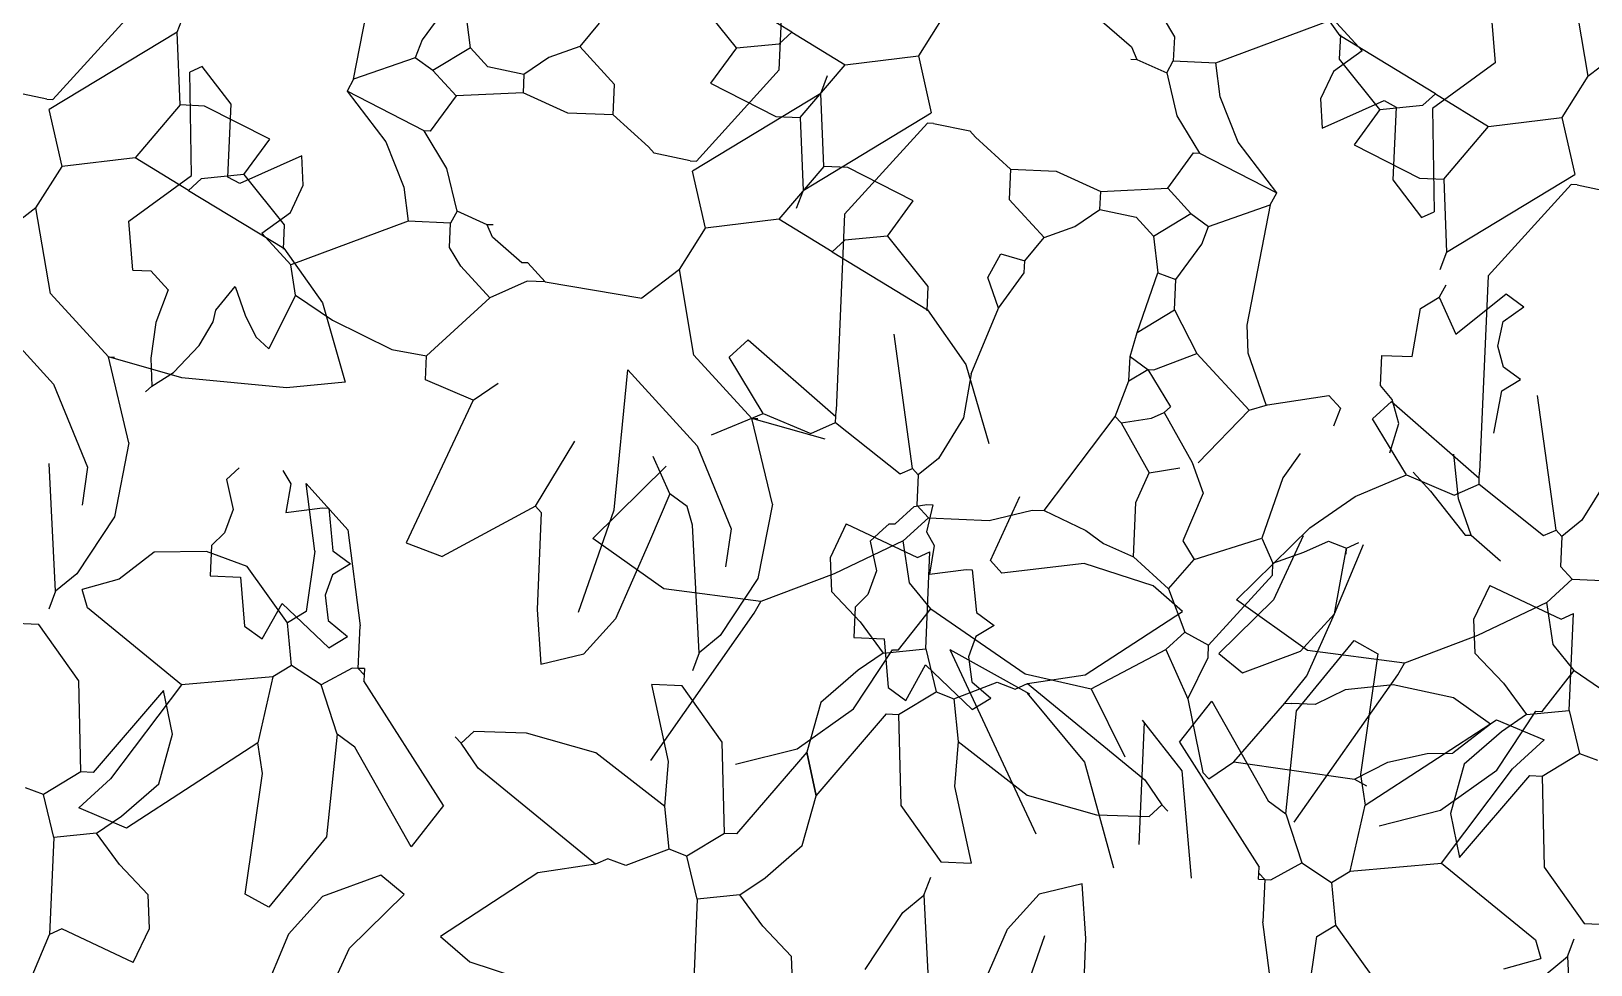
# Model space of a CAD drawing. Header units: inches. Extents: x 2013 to 15569, y -2551 to 2524.
# Drawn here: x 5131.4 to 5213.3, y 812.6 to 861.7 of the extents above; entities that cross this region are included whole.
import ezdxf

# ---------------------------------------------------------------- set-up
doc = ezdxf.new("R2010")
doc.units = ezdxf.units.IN
doc.header["$MEASUREMENT"] = 0
doc.layers.add('VERDE_siepe', color=96, linetype='Continuous')

msp = doc.modelspace()

# ---------------------------------------------------------------- linework, layer by layer
at = {"layer": 'VERDE_siepe'}
for p, q in [((5170.661, 859.614), (5171.111, 869.937)), ((5148.295, 859.12), (5149.528, 865.451)), ((5171.319, 861.598), (5166.312, 864.646)), ((5200.125, 861.41), (5198.1, 864.283)), ((5212.391, 863.791), (5213.153, 859.288)), ((5153.254, 863.054), (5151.896, 861.198)), ((5168.41, 860.767), (5166.29, 863.414)), ((5132.49, 858.061), (5136.848, 862.851)), ((5139.028, 861.607), (5139.389, 862.549)), ((5154.431, 860.768), (5154.196, 862.693)), ((5179.34, 862.525), (5177.968, 860.351)), ((5187.624, 862.164), (5189.161, 860.82)), ((5190.823, 862.344), (5191.419, 861.361)), ((5193.594, 859.988), (5199.758, 862.274)), ((5199.758, 862.274), (5201.282, 860.611)), ((5208.07, 862.55), (5208.277, 859.987)), ((5139.028, 861.607), (5132.294, 857.528)), ((5139.18, 857.769), (5139.028, 861.607)), ((5161.192, 862.069), (5160.18, 860.837)), ((5170.654, 860.989), (5171.319, 861.598)), ((5171.319, 861.598), (5174.117, 859.88)), ((5191.419, 861.361), (5191.364, 860.086)), ((5200.103, 860.177), (5200.159, 861.451)), ((5205.132, 858.361), (5200.125, 861.41)), ((5151.896, 861.198), (5151.536, 860.256)), ((5154.431, 860.768), (5152.464, 859.577)), ((5155.345, 859.77), (5154.431, 860.768)), ((5160.18, 860.837), (5158.559, 860.269)), ((5162.008, 858.842), (5160.18, 860.837)), ((5168.41, 860.767), (5167.052, 858.911)), ((5168.41, 860.767), (5170.654, 860.989)), ((5189.161, 860.82), (5189.452, 860.169)), ((5201.282, 860.611), (5199.78, 859.523)), ((5213.153, 859.288), (5215.134, 860.798)), ((5140.343, 859.787), (5139.692, 859.495)), ((5141.853, 857.805), (5140.343, 859.787)), ((5151.536, 860.256), (5148.295, 859.12)), ((5152.464, 859.577), (5151.536, 860.256)), ((5157.243, 859.369), (5155.345, 859.77)), ((5158.559, 860.269), (5157.243, 859.369)), ((5171.761, 857.11), (5174.117, 859.88)), ((5174.117, 859.88), (5177.968, 860.351)), ((5177.968, 860.351), (5178.647, 857.352)), ((5189.133, 860.183), (5189.452, 860.169)), ((5189.452, 860.169), (5191.017, 859.463)), ((5191.017, 859.463), (5191.364, 860.086)), ((5191.364, 860.086), (5193.594, 859.988)), ((5193.826, 858.199), (5193.594, 859.988)), ((5202.223, 857.531), (5200.103, 860.177)), ((5208.277, 859.987), (5204.98, 857.577)), ((5139.775, 854.066), (5139.692, 859.495)), ((5148.295, 859.12), (5147.948, 858.497)), ((5153.683, 858.247), (5152.464, 859.577)), ((5157.243, 859.369), (5157.202, 858.413)), ((5161.939, 857.249), (5162.008, 858.842)), ((5166.303, 854.824), (5170.661, 859.614)), ((5167.052, 858.911), (5170.487, 857.165)), ((5172.841, 858.37), (5173.202, 859.312)), ((5191.017, 859.463), (5191.557, 857.204)), ((5199.78, 859.523), (5199.103, 858.086)), ((5213.153, 859.288), (5211.781, 857.114)), ((5132.17, 858.075), (5130.273, 858.477)), ((5132.17, 858.075), (5132.49, 858.061)), ((5152.007, 856.405), (5147.948, 858.497)), ((5147.948, 858.497), (5149.989, 855.829)), ((5153.683, 858.247), (5152.325, 856.391)), ((5157.202, 858.413), (5153.683, 858.247)), ((5159.545, 857.348), (5157.202, 858.413)), ((5172.841, 858.37), (5166.107, 854.291)), ((5172.993, 854.532), (5172.841, 858.37)), ((5194.766, 855.813), (5193.826, 858.199)), ((5199.103, 858.086), (5199.19, 856.553)), ((5199.19, 856.553), (5202.445, 858.007)), ((5202.445, 858.007), (5203.068, 857.66)), ((5204.467, 857.752), (5205.132, 858.361)), ((5205.132, 858.361), (5207.93, 856.643)), ((5132.973, 854.528), (5132.294, 857.528)), ((5139.18, 857.769), (5136.825, 854.999)), ((5140.455, 857.714), (5139.18, 857.769)), ((5143.89, 855.968), (5140.455, 857.714)), ((5141.686, 853.982), (5141.853, 857.805)), ((5161.939, 857.249), (5159.545, 857.348)), ((5163.781, 855.572), (5161.939, 857.249)), ((5171.914, 853.272), (5178.647, 857.352)), ((5191.557, 857.204), (5192.748, 855.237)), ((5202.223, 857.531), (5200.865, 855.674)), ((5202.223, 857.531), (5204.467, 857.752)), ((5203.068, 857.66), (5202.902, 853.837)), ((5204.98, 857.577), (5205.062, 852.147)), ((5153.198, 854.438), (5152.007, 856.405)), ((5152.325, 856.391), (5152.007, 856.405)), ((5170.487, 857.165), (5171.761, 857.11)), ((5171.761, 857.11), (5171.914, 853.272)), ((5178.452, 856.818), (5174.094, 852.028)), ((5178.771, 856.804), (5178.452, 856.818)), ((5178.771, 856.804), (5180.669, 856.402)), ((5180.669, 856.402), (5180.974, 856.07)), ((5205.574, 853.873), (5207.93, 856.643)), ((5207.93, 856.643), (5211.781, 857.114)), ((5211.781, 857.114), (5212.46, 854.115)), ((5142.532, 854.112), (5143.89, 855.968)), ((5149.989, 855.829), (5150.929, 853.443)), ((5164.086, 855.24), (5163.781, 855.572)), ((5180.974, 856.07), (5182.816, 854.394)), ((5196.807, 853.145), (5194.766, 855.813)), ((5200.865, 855.674), (5204.3, 853.928)), ((5136.825, 854.999), (5132.973, 854.528)), ((5139.623, 853.281), (5136.825, 854.999)), ((5145.565, 855.09), (5142.31, 853.635)), ((5145.651, 853.556), (5145.565, 855.09)), ((5165.983, 854.838), (5164.086, 855.24)), ((5165.983, 854.838), (5166.303, 854.824)), ((5191.072, 853.395), (5192.429, 855.251)), ((5192.429, 855.251), (5192.748, 855.237)), ((5192.748, 855.237), (5196.807, 853.145)), ((5131.602, 852.354), (5132.973, 854.528)), ((5136.478, 851.655), (5139.775, 854.066)), ((5142.532, 854.112), (5140.288, 853.891)), ((5142.31, 853.635), (5141.686, 853.982)), ((5142.532, 854.112), (5144.651, 851.465)), ((5153.738, 852.179), (5153.198, 854.438)), ((5166.786, 851.291), (5166.107, 854.291)), ((5172.993, 854.532), (5170.637, 851.762)), ((5174.267, 854.477), (5172.993, 854.532)), ((5177.703, 852.731), (5174.267, 854.477)), ((5182.816, 854.394), (5182.746, 852.8)), ((5182.816, 854.394), (5185.209, 854.295)), ((5185.209, 854.295), (5187.553, 853.229)), ((5204.3, 853.928), (5205.574, 853.873)), ((5205.727, 850.036), (5212.46, 854.115)), ((5140.288, 853.891), (5139.623, 853.281)), ((5139.623, 853.281), (5144.63, 850.233)), ((5144.974, 852.12), (5145.651, 853.556)), ((5150.929, 853.443), (5151.161, 851.654)), ((5171.914, 853.272), (5171.553, 852.331)), ((5187.511, 852.274), (5187.553, 853.229)), ((5187.553, 853.229), (5191.072, 853.395)), ((5191.072, 853.395), (5192.291, 852.065)), ((5196.46, 852.522), (5196.807, 853.145)), ((5202.902, 853.837), (5204.412, 851.856)), ((5205.574, 853.873), (5205.727, 850.036)), ((5212.265, 853.581), (5207.907, 848.791)), ((5212.584, 853.567), (5212.265, 853.581)), ((5212.584, 853.567), (5214.482, 853.165)), ((5131.602, 852.354), (5129.621, 850.844)), ((5132.363, 847.852), (5131.602, 852.354)), ((5176.345, 850.875), (5177.703, 852.731)), ((5182.746, 852.8), (5184.574, 850.805)), ((5186.196, 851.373), (5187.511, 852.274)), ((5187.511, 852.274), (5189.409, 851.872)), ((5193.219, 851.386), (5196.46, 852.522)), ((5196.46, 852.522), (5195.226, 846.191)), ((5136.685, 849.092), (5136.478, 851.655)), ((5143.473, 851.031), (5144.974, 852.12)), ((5144.651, 851.465), (5144.596, 850.191)), ((5151.161, 851.654), (5144.997, 849.369)), ((5153.391, 851.557), (5151.161, 851.654)), ((5153.335, 850.282), (5153.391, 851.557)), ((5153.738, 852.179), (5153.391, 851.557)), ((5155.303, 851.473), (5153.738, 852.179)), ((5155.622, 851.459), (5155.303, 851.473)), ((5155.594, 850.822), (5155.303, 851.473)), ((5170.637, 851.762), (5166.786, 851.291)), ((5173.435, 850.044), (5170.637, 851.762)), ((5174.094, 852.028), (5173.644, 841.705)), ((5189.409, 851.872), (5190.323, 850.874)), ((5190.323, 850.874), (5192.291, 852.065)), ((5192.291, 852.065), (5193.219, 851.386)), ((5204.412, 851.856), (5205.062, 852.147)), ((5144.997, 849.369), (5143.473, 851.031)), ((5157.131, 849.478), (5155.594, 850.822)), ((5165.415, 849.117), (5166.786, 851.291)), ((5174.101, 850.654), (5173.435, 850.044)), ((5176.345, 850.875), (5174.101, 850.654)), ((5176.345, 850.875), (5178.464, 848.228)), ((5183.563, 849.573), (5184.574, 850.805)), ((5184.574, 850.805), (5186.196, 851.373)), ((5190.323, 850.874), (5190.558, 848.949)), ((5192.859, 850.444), (5193.219, 851.386)), ((5144.63, 850.233), (5146.655, 847.359)), ((5153.931, 849.298), (5153.335, 850.282)), ((5173.435, 850.044), (5178.443, 846.996)), ((5181.61, 848.7), (5182.303, 849.947)), ((5182.303, 849.947), (5183.563, 849.573)), ((5191.5, 848.588), (5192.859, 850.444)), ((5205.727, 850.036), (5205.366, 849.094)), ((5136.685, 849.092), (5137.641, 849.051)), ((5137.641, 849.051), (5138.555, 848.053)), ((5145.246, 847.761), (5144.997, 849.369)), ((5155.455, 847.636), (5153.931, 849.298)), ((5157.45, 849.464), (5157.131, 849.478)), ((5158.364, 848.467), (5157.45, 849.464)), ((5165.415, 849.117), (5163.434, 847.607)), ((5166.176, 844.615), (5165.415, 849.117)), ((5183.535, 848.935), (5183.563, 849.573)), ((5141.062, 846.986), (5142.074, 848.219)), ((5142.074, 848.219), (5142.589, 846.712)), ((5157.408, 848.509), (5155.455, 847.636)), ((5158.364, 848.467), (5157.408, 848.509)), ((5158.364, 848.467), (5163.434, 847.607)), ((5178.464, 848.228), (5178.409, 846.954)), ((5182.178, 847.079), (5181.61, 848.7)), ((5182.178, 847.079), (5183.535, 848.935)), ((5189.464, 845.804), (5190.558, 848.949)), ((5190.558, 848.949), (5191.5, 848.588)), ((5191.431, 846.996), (5191.5, 848.588)), ((5205.675, 848.29), (5205.328, 847.666)), ((5207.907, 848.791), (5207.457, 838.468)), ((5135.41, 844.527), (5132.363, 847.852)), ((5138.555, 848.053), (5137.904, 846.33)), ((5145.246, 847.761), (5143.846, 844.949)), ((5145.246, 847.761), (5147.184, 846.453)), ((5146.655, 847.359), (5147.856, 843.203)), ((5155.455, 847.636), (5152.13, 844.588)), ((5204.345, 847.07), (5205.328, 847.666)), ((5205.328, 847.666), (5206.201, 845.713)), ((5206.201, 845.713), (5208.847, 847.832)), ((5208.847, 847.832), (5209.775, 847.153)), ((5128.898, 847.081), (5132.534, 843.091)), ((5140.915, 846.374), (5141.062, 846.986)), ((5142.589, 846.712), (5143.153, 845.573)), ((5178.443, 846.996), (5180.468, 844.122)), ((5180.75, 843.631), (5182.178, 847.079)), ((5189.464, 845.804), (5191.431, 846.996)), ((5191.431, 846.996), (5192.609, 844.709)), ((5203.915, 844.536), (5204.345, 847.07)), ((5208.699, 846.392), (5209.775, 847.153)), ((5137.904, 846.33), (5137.638, 844.465)), ((5140.185, 845.116), (5140.915, 846.374)), ((5147.184, 846.453), (5150.311, 844.909)), ((5177.66, 838.657), (5176.692, 845.723)), ((5189.09, 844.544), (5189.464, 845.804)), ((5195.226, 846.191), (5195.285, 844.741)), ((5208.414, 845.096), (5208.699, 846.392)), ((5138.834, 843.709), (5140.185, 845.116)), ((5143.153, 845.573), (5143.846, 844.949)), ((5150.311, 844.909), (5152.13, 844.588)), ((5168.02, 844.505), (5169.017, 845.419)), ((5169.017, 845.419), (5173.63, 841.387)), ((5208.709, 843.992), (5208.414, 845.096)), ((5135.41, 844.527), (5135.73, 844.513)), ((5136.491, 840.01), (5135.41, 844.527)), ((5139.266, 843.43), (5135.41, 844.527)), ((5137.638, 844.465), (5137.695, 842.983)), ((5152.074, 843.314), (5152.13, 844.588)), ((5169.223, 841.29), (5166.176, 844.615)), ((5169.807, 841.554), (5168.02, 844.505)), ((5180.468, 844.122), (5181.668, 839.966)), ((5189.034, 843.27), (5189.09, 844.544)), ((5189.09, 844.544), (5190.018, 843.864)), ((5190.336, 843.851), (5192.609, 844.709)), ((5192.609, 844.709), (5195.351, 841.717)), ((5195.285, 844.741), (5196.25, 841.973)), ((5202.252, 843.012), (5202.322, 844.605)), ((5202.322, 844.605), (5203.915, 844.536)), ((5137.695, 842.983), (5138.834, 843.709)), ((5144.771, 842.897), (5139.266, 843.43)), ((5154.581, 842.247), (5152.074, 843.314)), ((5161.981, 836.473), (5162.711, 843.844)), ((5162.711, 843.844), (5166.347, 839.854)), ((5180.75, 843.631), (5180.344, 841.314)), ((5188.313, 841.386), (5189.034, 843.27)), ((5189.034, 843.27), (5190.018, 843.864)), ((5190.018, 843.864), (5190.336, 843.851)), ((5190.018, 843.864), (5191.208, 841.897)), ((5208.625, 842.734), (5209.609, 843.33)), ((5209.609, 843.33), (5208.709, 843.992)), ((5132.534, 843.091), (5134.316, 838.727)), ((5137.695, 842.983), (5137.363, 842.679)), ((5147.856, 843.203), (5144.771, 842.897)), ((5154.581, 842.247), (5155.897, 843.147)), ((5196.321, 841.994), (5199.534, 842.492)), ((5199.534, 842.492), (5200.144, 841.828)), ((5202.864, 842.284), (5202.252, 843.012)), ((5208.209, 840.518), (5208.625, 842.734)), ((5211.473, 835.42), (5210.505, 842.486)), ((5154.581, 842.247), (5151.062, 834.74)), ((5173.63, 841.387), (5173.644, 841.705)), ((5191.208, 841.897), (5190.876, 841.593)), ((5192.677, 838.96), (5195.351, 841.717)), ((5195.351, 841.717), (5196.321, 841.994)), ((5200.144, 841.828), (5199.783, 840.886)), ((5201.833, 841.268), (5202.83, 842.182)), ((5202.83, 842.182), (5207.443, 838.15)), ((5203.209, 841.015), (5202.864, 842.284)), ((5167.098, 840.426), (5169.807, 841.554)), ((5169.223, 841.29), (5169.542, 841.276)), ((5170.304, 836.774), (5169.223, 841.29)), ((5173.079, 840.194), (5169.223, 841.29)), ((5169.807, 841.554), (5172.314, 840.487)), ((5172.314, 840.487), (5173.616, 841.069)), ((5173.616, 841.069), (5173.63, 841.387)), ((5173.616, 841.069), (5177.01, 838.367)), ((5180.344, 841.314), (5179.022, 839.173)), ((5184.587, 836.44), (5188.313, 841.386)), ((5188.313, 841.386), (5188.619, 841.053)), ((5188.619, 841.053), (5190.225, 841.302)), ((5188.619, 841.053), (5190.1, 838.435)), ((5190.225, 841.302), (5190.876, 841.593)), ((5190.876, 841.593), (5192.359, 838.974)), ((5203.619, 838.317), (5201.833, 841.268)), ((5202.737, 839.479), (5203.209, 841.015)), ((5136.491, 840.01), (5135.722, 836.109)), ((5157.85, 836.678), (5159.915, 840.099)), ((5164.901, 837.328), (5164.029, 839.281)), ((5166.347, 839.854), (5168.129, 835.49)), ((5179.022, 839.173), (5177.966, 838.325)), ((5198.024, 839.441), (5197.112, 838.172)), ((5206.35, 837.061), (5206.11, 839.416)), ((5132.639, 832.198), (5132.293, 838.917)), ((5134.316, 838.727), (5134.025, 836.727)), ((5142.289, 838.684), (5141.624, 838.075)), ((5144.577, 838.555), (5144.989, 837.845)), ((5160.872, 834.98), (5164.723, 838.77)), ((5177.01, 838.367), (5177.66, 838.657)), ((5177.66, 838.657), (5177.966, 838.325)), ((5189.394, 836.869), (5190.1, 838.435)), ((5190.1, 838.435), (5191.707, 838.684)), ((5192.359, 838.974), (5192.926, 837.354)), ((5203.97, 838.468), (5204.884, 837.47)), ((5207.443, 838.15), (5207.457, 838.468)), ((5141.624, 838.075), (5141.96, 836.505)), ((5144.989, 837.845), (5144.74, 836.343)), ((5146.255, 834.31), (5145.796, 837.865)), ((5145.796, 837.865), (5147.993, 835.424)), ((5177.966, 838.325), (5177.896, 836.732)), ((5197.112, 838.172), (5196.015, 834.984)), ((5200.911, 837.189), (5203.619, 838.317)), ((5203.619, 838.317), (5206.127, 837.25)), ((5206.127, 837.25), (5207.429, 837.832)), ((5207.429, 837.832), (5207.443, 838.15)), ((5207.429, 837.832), (5210.823, 835.13)), ((5214.157, 838.077), (5212.835, 835.936)), ((5164.901, 837.328), (5163.834, 834.821)), ((5165.829, 836.65), (5164.901, 837.328)), ((5170.304, 836.774), (5169.535, 832.872)), ((5177.75, 836.653), (5178.412, 836.76)), ((5177.896, 836.732), (5178.505, 836.068)), ((5178.731, 836.746), (5178.39, 835.318)), ((5178.412, 836.76), (5178.731, 836.746)), ((5181.752, 833.811), (5183.296, 837.182)), ((5189.269, 834.002), (5189.394, 836.869)), ((5192.926, 837.354), (5191.859, 834.847)), ((5198.536, 835.533), (5200.911, 837.189)), ((5204.884, 837.47), (5206.698, 835.157)), ((5207.017, 835.143), (5206.35, 837.061)), ((5135.722, 836.109), (5133.749, 833.117)), ((5141.96, 836.505), (5141.507, 835.27)), ((5144.74, 836.343), (5146.666, 836.578)), ((5146.666, 836.578), (5146.985, 836.564)), ((5146.985, 836.564), (5147.206, 834.32)), ((5157.85, 836.678), (5152.946, 834.019)), ((5157.85, 836.678), (5158.155, 836.346)), ((5158.155, 836.346), (5157.932, 831.248)), ((5160.114, 831.099), (5161.981, 836.473)), ((5166.106, 835.68), (5165.829, 836.65)), ((5176.753, 835.739), (5177.75, 836.653)), ((5177.175, 834.848), (5178.505, 836.068)), ((5178.505, 836.068), (5181.692, 835.929)), ((5181.692, 835.929), (5183.949, 836.468)), ((5183.949, 836.468), (5184.587, 836.44)), ((5184.587, 836.44), (5186.775, 835.387)), ((5212.835, 835.936), (5211.779, 835.088)), ((5141.507, 835.27), (5140.834, 834.598)), ((5147.993, 835.424), (5148.637, 830.376)), ((5166.452, 828.962), (5166.106, 835.68)), ((5168.129, 835.49), (5167.838, 833.49)), ((5174.175, 835.738), (5173.327, 833.952)), ((5174.175, 835.738), (5177.929, 833.978)), ((5176.102, 835.447), (5175.437, 834.838)), ((5176.102, 835.447), (5176.434, 835.752)), ((5176.434, 835.752), (5176.753, 835.739)), ((5178.39, 835.318), (5178.802, 834.608)), ((5186.775, 835.387), (5187.703, 834.709)), ((5194.685, 831.744), (5198.536, 835.533)), ((5198.179, 835.116), (5196.635, 831.745)), ((5206.698, 835.157), (5207.017, 835.143)), ((5207.017, 835.143), (5208.554, 833.8)), ((5210.823, 835.13), (5211.473, 835.42)), ((5211.473, 835.42), (5211.779, 835.088)), ((5211.779, 835.088), (5211.709, 833.495)), ((5137.807, 834.256), (5135.976, 832.843)), ((5140.572, 834.282), (5137.807, 834.256)), ((5142.709, 833.507), (5140.572, 834.282)), ((5140.834, 834.598), (5140.764, 833.005)), ((5146.255, 834.31), (5145.797, 831.139)), ((5147.206, 834.32), (5148.134, 833.641)), ((5151.062, 834.74), (5152.946, 834.019)), ((5164.595, 832.326), (5160.872, 834.98)), ((5163.834, 834.821), (5162.06, 830.748)), ((5177.175, 834.848), (5173.536, 833.109)), ((5175.437, 834.838), (5175.773, 833.268)), ((5177.509, 832.643), (5177.175, 834.848)), ((5177.929, 833.978), (5178.579, 834.268)), ((5178.357, 829.171), (5178.579, 834.268)), ((5178.802, 834.608), (5178.553, 833.106)), ((5187.703, 834.709), (5189.269, 834.002)), ((5191.859, 834.847), (5192.455, 833.863)), ((5192.455, 833.863), (5196.015, 834.984)), ((5196.015, 834.984), (5196.596, 833.682)), ((5196.596, 833.682), (5198.217, 834.25)), ((5198.217, 834.25), (5199.519, 834.831)), ((5199.519, 834.831), (5200.461, 834.472)), ((5199.828, 831.019), (5201.352, 834.659)), ((5199.828, 831.019), (5200.461, 834.472)), ((5200.447, 834.153), (5200.461, 834.472)), ((5200.461, 834.472), (5201.112, 834.762)), ((5144.814, 830.543), (5142.709, 833.507)), ((5148.134, 833.641), (5147.18, 833.06)), ((5173.327, 833.952), (5173.404, 832.19)), ((5181.752, 833.811), (5182.361, 833.146)), ((5186.674, 833.663), (5182.361, 833.146)), ((5190.313, 832.48), (5186.674, 833.663)), ((5189.269, 834.002), (5191.111, 832.325)), ((5191.111, 832.325), (5192.455, 833.863)), ((5196.568, 833.045), (5196.596, 833.682)), ((5211.709, 833.495), (5212.318, 832.831)), ((5133.749, 833.117), (5132.639, 832.198)), ((5135.976, 832.843), (5134.037, 832.29)), ((5140.764, 833.005), (5142.358, 832.935)), ((5142.358, 832.935), (5142.565, 830.373)), ((5147.18, 833.06), (5146.791, 831.986)), ((5169.535, 832.872), (5167.561, 829.88)), ((5173.536, 833.109), (5169.694, 831.663)), ((5175.773, 833.268), (5175.319, 832.033)), ((5178.616, 831.275), (5177.509, 832.643)), ((5178.553, 833.106), (5180.479, 833.341)), ((5180.479, 833.341), (5180.798, 833.327)), ((5180.798, 833.327), (5181.019, 831.083)), ((5193.216, 829.36), (5196.568, 833.045)), ((5210.988, 831.611), (5212.318, 832.831)), ((5212.318, 832.831), (5215.505, 832.692)), ((5132.639, 832.198), (5132.279, 831.257)), ((5134.314, 831.32), (5134.037, 832.29)), ((5146.791, 831.986), (5146.962, 830.67)), ((5169.694, 831.663), (5164.595, 832.326)), ((5173.404, 832.19), (5174.908, 830.598)), ((5175.319, 832.033), (5174.647, 831.361)), ((5191.849, 831.136), (5190.313, 832.48)), ((5191.111, 832.325), (5191.97, 830.054)), ((5207.988, 832.501), (5207.14, 830.715)), ((5207.988, 832.501), (5211.742, 830.741)), ((5139.245, 827.275), (5134.314, 831.32)), ((5143.493, 829.694), (5144.532, 831.564)), ((5144.532, 831.564), (5146.984, 829.223)), ((5145.797, 831.139), (5144.814, 830.543)), ((5157.932, 831.248), (5158.126, 828.367)), ((5163.904, 823.298), (5169.348, 831.04)), ((5169.348, 831.04), (5169.694, 831.663)), ((5174.647, 831.361), (5174.577, 829.768)), ((5176.925, 829.113), (5178.616, 831.275)), ((5178.616, 831.275), (5183.574, 827.866)), ((5181.019, 831.083), (5181.947, 830.404)), ((5186.726, 827.798), (5191.85, 831.136)), ((5196.635, 831.745), (5193.759, 828.924)), ((5198.408, 829.089), (5194.685, 831.744)), ((5198.053, 829.045), (5199.828, 831.019)), ((5198.372, 827.757), (5199.828, 831.019)), ((5210.988, 831.611), (5207.349, 829.872)), ((5211.322, 829.406), (5210.988, 831.611)), ((5211.742, 830.741), (5212.392, 831.031)), ((5212.17, 825.934), (5212.392, 831.031)), ((5131.749, 830.459), (5130.157, 830.529)), ((5133.855, 827.495), (5131.749, 830.459)), ((5142.565, 830.373), (5143.493, 829.694)), ((5145.036, 828.299), (5144.814, 830.543)), ((5146.962, 830.67), (5147.967, 829.818)), ((5148.54, 828.146), (5148.637, 830.376)), ((5162.06, 830.748), (5160.384, 828.906)), ((5174.908, 830.598), (5176.113, 828.95)), ((5181.947, 830.404), (5180.993, 829.823)), ((5207.14, 830.715), (5207.216, 828.953)), ((5146.984, 829.223), (5147.967, 829.818)), ((5167.561, 829.88), (5166.452, 828.962)), ((5174.577, 829.768), (5176.17, 829.698)), ((5176.17, 829.698), (5176.378, 827.136)), ((5180.993, 829.823), (5180.603, 828.749)), ((5190.972, 829.139), (5191.97, 830.054)), ((5191.97, 830.054), (5193.216, 829.36)), ((5193.188, 828.724), (5193.216, 829.36)), ((5197.831, 825.905), (5200.865, 829.603)), ((5200.865, 829.603), (5202.112, 828.911)), ((5207.349, 829.872), (5203.507, 828.427)), ((5212.429, 828.038), (5211.322, 829.406)), ((5158.126, 828.367), (5160.384, 828.906)), ((5166.452, 828.962), (5166.092, 828.02)), ((5174.556, 826.025), (5176.607, 829.127)), ((5176.113, 828.95), (5174.797, 828.049)), ((5176.113, 828.95), (5178.357, 829.171)), ((5176.607, 829.127), (5176.925, 829.113)), ((5178.357, 829.171), (5178.897, 826.913)), ((5183.832, 826.788), (5179.637, 829.12)), ((5184.15, 819.432), (5179.637, 829.12)), ((5180.603, 828.749), (5180.775, 827.433)), ((5187.052, 827.076), (5190.972, 829.139)), ((5190.972, 829.139), (5192.135, 826.535)), ((5192.135, 826.535), (5193.188, 828.724)), ((5193.759, 828.924), (5194.992, 827.913)), ((5194.992, 827.913), (5198.053, 829.045)), ((5203.507, 828.427), (5198.408, 829.089)), ((5202.112, 828.911), (5201.197, 822.566)), ((5207.216, 828.953), (5208.721, 827.361)), ((5144.052, 827.703), (5139.245, 827.275)), ((5144.052, 827.703), (5143.262, 824.227)), ((5145.036, 828.299), (5144.052, 827.703)), ((5146.586, 827.274), (5145.036, 828.299)), ((5148.221, 828.16), (5146.586, 827.274)), ((5148.54, 828.146), (5148.221, 828.16)), ((5148.859, 828.132), (5148.54, 828.146)), ((5148.845, 827.814), (5148.54, 828.146)), ((5148.845, 827.814), (5148.831, 827.495)), ((5148.859, 828.132), (5148.845, 827.814)), ((5174.797, 828.049), (5172.842, 826.351)), ((5177.306, 826.457), (5178.345, 828.327)), ((5178.345, 828.327), (5180.797, 825.986)), ((5183.574, 827.866), (5187.052, 827.076)), ((5183.704, 827.341), (5186.726, 827.798)), ((5197.232, 826.312), (5198.372, 827.757)), ((5197.717, 820.061), (5203.161, 827.803)), ((5203.161, 827.803), (5203.507, 828.427)), ((5210.738, 825.876), (5212.429, 828.038)), ((5212.429, 828.038), (5217.387, 824.629)), ((5133.965, 822.702), (5133.855, 827.495)), ((5138.301, 826.981), (5134.603, 822.674)), ((5139.245, 827.275), (5135.518, 822.329)), ((5138.781, 824.679), (5138.301, 826.981)), ((5147.431, 824.683), (5146.586, 827.274)), ((5153.013, 820.929), (5148.831, 827.495)), ((5165.562, 827.222), (5163.97, 827.292)), ((5164.841, 823.246), (5163.97, 827.292)), ((5167.668, 824.258), (5165.562, 827.222)), ((5176.378, 827.136), (5177.306, 826.457)), ((5176.93, 825.721), (5178.897, 826.913)), ((5178.897, 826.913), (5179.839, 826.552)), ((5179.839, 826.552), (5182.111, 827.411)), ((5180.775, 827.433), (5181.78, 826.581)), ((5182.111, 827.411), (5183.053, 827.051)), ((5183.053, 827.051), (5183.704, 827.341)), ((5183.704, 827.341), (5189.868, 822.284)), ((5187.052, 827.076), (5188.81, 823.488)), ((5200.396, 827.014), (5198.826, 826.243)), ((5202.922, 827.286), (5200.396, 827.014)), ((5206.091, 826.602), (5202.922, 827.286)), ((5208.721, 827.361), (5209.926, 825.713)), ((5172.842, 826.351), (5172.114, 823.744)), ((5179.839, 826.552), (5180.06, 824.308)), ((5180.797, 825.986), (5181.78, 826.581)), ((5183.679, 826.85), (5186.706, 823.209)), ((5191.695, 824.257), (5193.384, 826.419)), ((5192.135, 826.535), (5192.924, 822.67)), ((5193.384, 826.419), (5196.349, 821.181)), ((5194.545, 823.238), (5197.232, 826.312)), ((5197.232, 826.312), (5197.552, 826.299)), ((5198.826, 826.243), (5197.552, 826.299)), ((5208.038, 825.203), (5206.091, 826.602)), ((5171.592, 823.92), (5174.556, 826.025)), ((5172.594, 821.442), (5176.292, 825.749)), ((5176.292, 825.749), (5176.93, 825.721)), ((5176.93, 825.721), (5177.04, 820.928)), ((5189.833, 825.311), (5189.552, 818.877)), ((5191.832, 822.752), (5189.743, 825.416)), ((5197.277, 820.503), (5197.831, 825.905)), ((5201.446, 820.959), (5208.345, 825.447)), ((5208.345, 825.447), (5210.853, 824.38)), ((5208.369, 822.788), (5210.42, 825.89)), ((5209.926, 825.713), (5208.61, 824.812)), ((5209.926, 825.713), (5212.17, 825.934)), ((5210.42, 825.89), (5210.738, 825.876)), ((5212.17, 825.934), (5212.71, 823.676)), ((5138.053, 822.072), (5138.781, 824.679)), ((5147.431, 824.683), (5146.877, 819.281)), ((5148.359, 824.005), (5147.431, 824.683)), ((5153.94, 824.217), (5153.635, 824.55)), ((5154.605, 824.827), (5153.94, 824.217)), ((5157.381, 824.744), (5154.605, 824.827)), ((5161.022, 823.706), (5157.381, 824.744)), ((5208.038, 825.203), (5206.057, 823.694)), ((5208.61, 824.812), (5206.655, 823.114)), ((5143.262, 824.227), (5136.363, 819.739)), ((5143.511, 822.62), (5143.262, 824.227)), ((5151.324, 818.767), (5148.359, 824.005)), ((5154.84, 822.902), (5153.94, 824.217)), ((5164.648, 820.878), (5161.022, 823.706)), ((5167.778, 819.465), (5167.668, 824.258)), ((5168.363, 823.103), (5171.592, 823.92)), ((5172.114, 823.744), (5168.416, 819.437)), ((5172.594, 821.442), (5172.114, 823.744)), ((5172.114, 823.744), (5172.594, 821.442)), ((5180.06, 824.308), (5179.867, 821.94)), ((5180.06, 824.308), (5183.686, 821.48)), ((5191.695, 824.257), (5195.877, 817.691)), ((5202.63, 823.208), (5204.706, 823.663)), ((5204.706, 823.663), (5206.057, 823.694)), ((5209.19, 822.857), (5210.853, 824.38)), ((5210.743, 822.484), (5212.71, 823.676)), ((5212.71, 823.676), (5213.652, 823.315)), ((5161.004, 817.845), (5154.84, 822.902)), ((5164.648, 820.878), (5164.841, 823.246)), ((5186.706, 823.209), (5188.222, 817.659)), ((5193.229, 822.338), (5194.545, 823.238)), ((5194.545, 823.238), (5200.889, 822.322)), ((5200.889, 822.322), (5202.63, 823.208)), ((5205.405, 820.683), (5208.369, 822.788)), ((5205.463, 817.911), (5209.19, 822.857)), ((5206.655, 823.114), (5205.927, 820.507)), ((5133.965, 822.702), (5131.998, 821.51)), ((5135.518, 822.329), (5133.855, 820.806)), ((5134.603, 822.674), (5133.965, 822.702)), ((5136.098, 820.374), (5138.053, 822.072)), ((5142.596, 816.275), (5143.511, 822.62)), ((5179.867, 821.94), (5180.738, 817.894)), ((5189.868, 822.284), (5190.768, 820.969)), ((5192.322, 817.117), (5191.832, 822.752)), ((5192.924, 822.67), (5193.229, 822.338)), ((5200.889, 822.322), (5201.513, 821.976)), ((5201.197, 822.566), (5201.446, 820.959)), ((5206.407, 818.205), (5210.105, 822.512)), ((5210.105, 822.512), (5210.743, 822.484)), ((5210.743, 822.484), (5210.853, 817.691)), ((5131.998, 821.51), (5131.056, 821.871)), ((5132.538, 819.252), (5131.998, 821.51)), ((5171.866, 818.835), (5172.594, 821.442)), ((5183.686, 821.48), (5187.326, 820.442)), ((5196.349, 821.181), (5197.277, 820.503)), ((5136.363, 819.739), (5133.855, 820.806)), ((5134.782, 819.473), (5136.098, 820.374)), ((5153.013, 820.929), (5151.324, 818.767)), ((5164.869, 818.634), (5164.648, 820.878)), ((5177.04, 820.928), (5179.146, 817.964)), ((5187.326, 820.442), (5190.103, 820.359)), ((5190.103, 820.359), (5190.768, 820.969)), ((5190.768, 820.969), (5191.073, 820.636)), ((5197.277, 820.503), (5198.121, 817.912)), ((5200.656, 817.483), (5201.446, 820.959)), ((5202.176, 819.866), (5205.405, 820.683)), ((5205.927, 820.507), (5206.407, 818.205)), ((5132.538, 819.252), (5132.316, 814.155)), ((5134.782, 819.473), (5132.538, 819.252)), ((5135.987, 817.825), (5134.782, 819.473)), ((5146.877, 819.281), (5143.843, 815.583)), ((5167.778, 819.465), (5165.811, 818.273)), ((5168.416, 819.437), (5167.778, 819.465)), ((5169.911, 817.137), (5171.866, 818.835)), ((5161.004, 817.845), (5157.982, 817.388)), ((5161.655, 818.135), (5161.004, 817.845)), ((5162.597, 817.775), (5161.655, 818.135)), ((5164.869, 818.634), (5162.597, 817.775)), ((5165.811, 818.273), (5164.869, 818.634)), ((5166.351, 816.015), (5165.811, 818.273)), ((5179.146, 817.964), (5180.738, 817.894)), ((5196.486, 817.026), (5198.121, 817.912)), ((5198.121, 817.912), (5199.672, 816.887)), ((5200.656, 817.483), (5205.463, 817.911)), ((5205.463, 817.911), (5210.394, 813.866)), ((5137.491, 816.233), (5135.987, 817.825)), ((5149.716, 817.273), (5146.655, 816.141)), ((5150.949, 816.262), (5149.716, 817.273)), ((5157.982, 817.388), (5152.858, 814.05)), ((5168.595, 816.236), (5169.911, 817.137)), ((5178.256, 816.224), (5178.616, 817.166)), ((5195.849, 817.054), (5195.863, 817.372)), ((5195.849, 817.054), (5196.168, 817.04)), ((5195.863, 817.372), (5195.877, 817.691)), ((5195.863, 817.372), (5196.168, 817.04)), ((5196.168, 817.04), (5196.071, 814.81)), ((5196.168, 817.04), (5196.486, 817.026)), ((5199.672, 816.887), (5200.656, 817.483)), ((5210.853, 817.691), (5212.959, 814.727)), ((5137.568, 814.471), (5137.491, 816.233)), ((5143.843, 815.583), (5142.596, 816.275)), ((5148.073, 813.441), (5150.949, 816.262)), ((5168.595, 816.236), (5166.351, 816.015)), ((5169.8, 814.588), (5168.595, 816.236)), ((5177.146, 815.306), (5178.256, 816.224)), ((5178.256, 816.224), (5178.602, 809.506)), ((5182.648, 814.438), (5184.324, 816.28)), ((5186.582, 816.819), (5184.324, 816.28)), ((5186.775, 813.938), (5186.582, 816.819)), ((5199.672, 816.887), (5199.894, 814.643)), ((5146.655, 816.141), (5144.88, 814.167)), ((5166.351, 816.015), (5166.129, 810.918)), ((5171.304, 812.996), (5169.8, 814.588)), ((5175.173, 812.314), (5177.146, 815.306)), ((5196.715, 809.762), (5196.071, 814.81)), ((5198.911, 814.047), (5199.894, 814.643)), ((5199.894, 814.643), (5201.999, 811.679)), ((5212.959, 814.727), (5214.551, 814.657)), ((5130.792, 810.515), (5132.316, 814.155)), ((5132.966, 814.445), (5132.316, 814.155)), ((5136.72, 812.685), (5132.966, 814.445)), ((5136.72, 812.685), (5137.568, 814.471)), ((5144.88, 814.167), (5143.356, 810.527)), ((5152.858, 814.05), (5154.395, 812.706)), ((5180.874, 810.365), (5182.648, 814.438)), ((5184.594, 814.087), (5182.727, 808.713)), ((5186.553, 808.84), (5186.775, 813.938)), ((5198.452, 810.876), (5198.911, 814.047)), ((5210.394, 813.866), (5210.671, 812.896)), ((5212.069, 812.988), (5212.429, 813.929)), ((5146.529, 810.07), (5148.073, 813.441)), ((5171.381, 811.234), (5171.304, 812.996)), ((5210.959, 812.069), (5212.069, 812.988)), ((5212.069, 812.988), (5212.415, 806.269)), ((5154.395, 812.706), (5158.034, 811.523)), ((5208.732, 812.343), (5210.671, 812.896))]:
    msp.add_line(p, q, dxfattribs=at)
for centre, start, end in [((5170.661, 859.614), 317.3475, 357.15048), ((5174.094, 852.028), 137.3475, 177.15048), ((5207.907, 848.791), 137.3475, 177.15048)]:
    msp.add_arc(centre, 0.0000399, start, end, dxfattribs=at)

doc.saveas('drawing.dxf')
